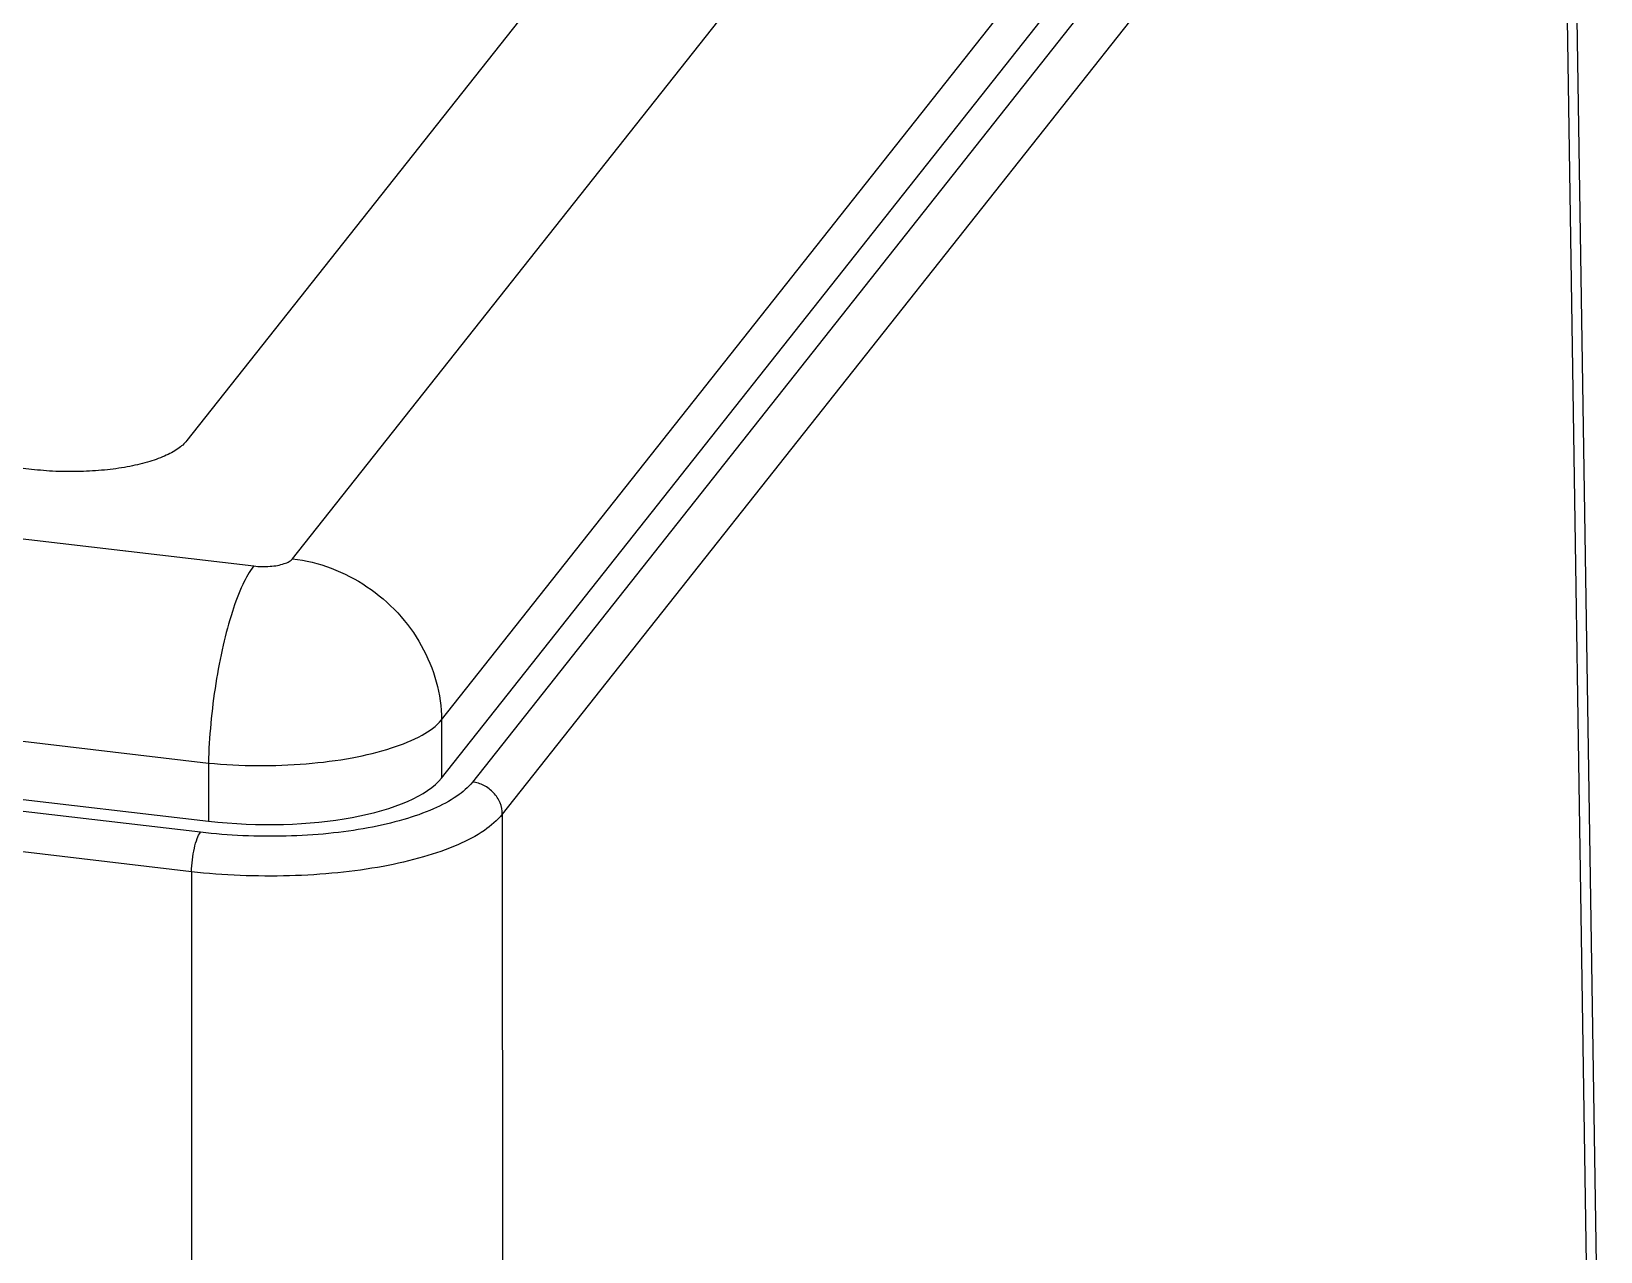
# Model space of a CAD drawing. Header units: millimetres. Extents: x 1338 to 1739, y -253 to 25.
# Drawn here: x 1476.02 to 1500.9, y -174.52 to -155.18 of the extents above; entities that cross this region are included whole.
import ezdxf

# ---------------------------------------------------------------- set-up
doc = ezdxf.new("R2010")
doc.units = ezdxf.units.MM
doc.layers.add('06___PRT_ALL_SURFS', color=7, linetype='Continuous')

# ---------------------------------------------------------------- blocks, each defined once
blk = doc.blocks.new('*u41')
at = {"color": 7, "linetype": 'Continuous'}
for p, q in [((-5.466, 100.053), (-19.767, 81.976)), ((-15.73, 76.628), (1.011, 97.79)), ((1.509, 97.737), (-15.239, 76.565)), ((2.13, 97.622), (2.642, 64.138)), ((1.982, 97.226), (-14.767, 76.055)), ((1.982, 97.226), (2.494, 63.745)), ((-22.232, 81.52), (-78.106, 88.078)), ((-19.551, 75.768), (-84.166, 83.352)), ((-84.014, 83.526), (-19.426, 75.945)), ((-19.695, 75.143), (-84.309, 82.727)), ((-15.73, 77.549), (-15.73, 76.628)), ((-19.426, 76.865), (-19.426, 75.945)), ((-14.767, 76.055), (-14.765, 41.929)), ((-19.695, 75.143), (-19.693, 41.018))]:
    blk.add_line(p, q, dxfattribs=at)
blk.add_ellipse((-18.618, 76.968), major_axis=(3, -0.059), ratio=0.358774, start_param=-1.836193, end_param=-0.266082, dxfattribs=at)
for points, start_tangent, end_tangent in [([(-19.767, 81.976), (-19.909, 81.847), (-20.12, 81.732), (-20.391, 81.635), (-20.712, 81.56), (-21.071, 81.51), (-21.454, 81.486), (-21.846, 81.489), (-22.232, 81.52)], (-0.62042, -0.78427), (-0.993182, 0.116571)), ([(-15.239, 76.565), (-15.487, 76.341), (-15.856, 76.14), (-16.33, 75.97), (-16.893, 75.838), (-17.521, 75.749), (-18.192, 75.708), (-18.878, 75.714), (-19.551, 75.768)], (-0.620561, -0.784158), (-0.993187, 0.116527)), ([(-14.767, 76.055), (-14.803, 76.234), (-14.906, 76.394), (-15.058, 76.51), (-15.239, 76.565)], (-0.007603, 0.999971), (-0.993182, 0.116571)), ([(-14.767, 76.055), (-15.051, 75.799), (-15.472, 75.571), (-16.015, 75.378), (-16.657, 75.228), (-17.374, 75.127), (-18.139, 75.078), (-18.923, 75.084), (-19.695, 75.143)], (-0.623963, -0.781454), (-0.993549, 0.113403)), ([(-19.695, 75.143), (-19.68, 75.332), (-19.648, 75.517), (-19.603, 75.67), (-19.551, 75.768)], (0.026687, 0.999644), (0.62042, 0.78427))]:
    blk.add_spline(points, degree=3, dxfattribs=dict(at, start_tangent=start_tangent, end_tangent=end_tangent))
at = {"layer": '06___PRT_ALL_SURFS', "color": 7, "linetype": 'Continuous'}
for p, q in [((-18.092, 80.103), (-1.364, 101.248)), ((-15.73, 77.549), (0.998, 98.694)), ((-83.247, 87.564), (-18.708, 79.989)), ((-83.965, 84.44), (-19.426, 76.865))]:
    blk.add_line(p, q, dxfattribs=at)
for points, start_tangent, end_tangent in [([(-18.708, 79.989), (-18.579, 79.98), (-18.449, 79.984), (-18.328, 79.999), (-18.224, 80.026), (-18.143, 80.061), (-18.092, 80.103)], (0.993192, -0.116488), (0.620772, 0.783991)), ([(-18.092, 80.103), (-17.48, 79.954), (-16.912, 79.661), (-16.425, 79.244), (-16.051, 78.729), (-15.814, 78.152), (-15.73, 77.549)], (0.993182, -0.116571), (0.007603, -0.999971)), ([(-18.708, 79.989), (-18.881, 79.695), (-19.046, 79.267), (-19.191, 78.733), (-19.308, 78.127), (-19.388, 77.491), (-19.426, 76.865)], (-0.62042, -0.78427), (-0.026687, -0.999644)), ([(-19.426, 76.865), (-18.651, 76.826), (-17.874, 76.855), (-17.147, 76.95), (-16.521, 77.105), (-16.037, 77.309), (-15.73, 77.549)], (0.995428, -0.095515), (0.644175, 0.764878))]:
    blk.add_spline(points, degree=3, dxfattribs=dict(at, start_tangent=start_tangent, end_tangent=end_tangent))

msp = doc.modelspace()

# ---------------------------------------------------------------- block references
msp.add_blockref('*u41', (1498.256, -243.64))

doc.saveas('drawing.dxf')
